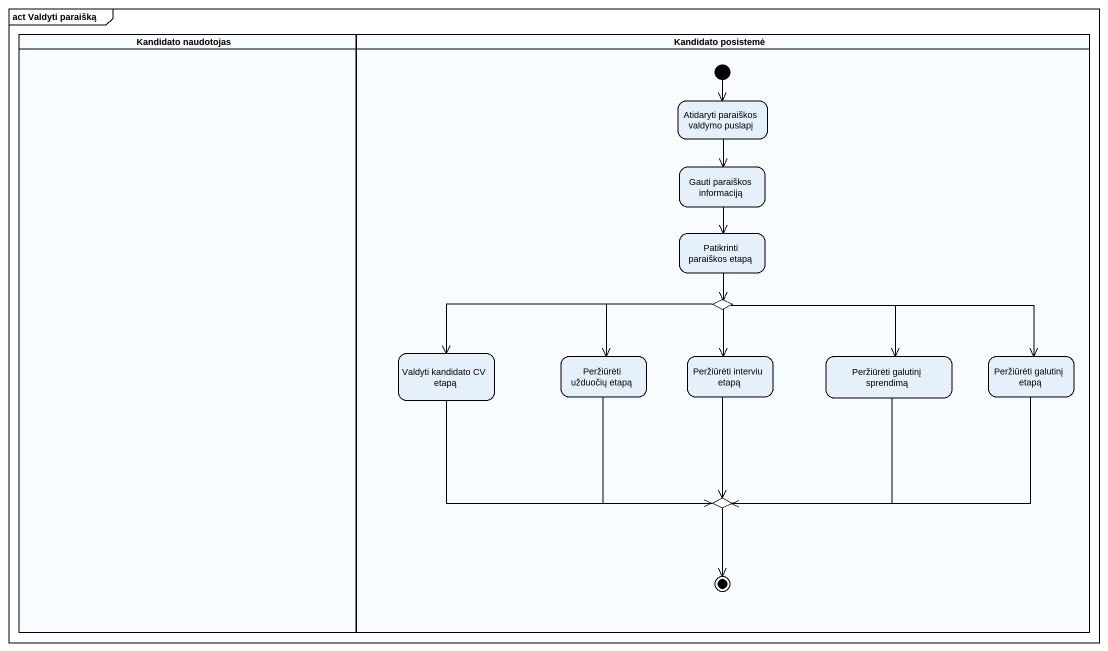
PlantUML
@startuml
mainframe act Valdyti paraišką
hide empty description
state "Kandidato naudotojas" as Kandidato_naudotojas <<partition>>
state "Kandidato posistemė" as Kandidato_posistemė <<partition>> {
  state "Atidaryti paraiškos valdymo puslapį" as Atidaryti_paraiškos_valdymo
  state "Gauti paraiškos informaciją" as Gauti_paraiškos_informaciją
  state "Patikrinti paraiškos etapą" as Patikrinti_paraiškos_etapą
  state choice1 <<choice>>
  state "Valdyti kandidato CV etapą" as Valdyti_kandidato_CV_etapą
  state "Peržiūrėti užduočių etapą" as Peržiūrėti_užduočių_etapą
  state "Peržiūrėti interviu etapą" as Peržiūrėti_interviu_etapą
  state "Peržiūrėti galutinį sprendimą" as Peržiūrėti_galutinį
  state "Peržiūrėti galutinį etapą" as Peržiūrėti_galutinį_etapą
  state choice2 <<choice>>
  [*] --> Atidaryti_paraiškos_valdymo
  choice2 --> [*]
}
Atidaryti_paraiškos_valdymo --> Gauti_paraiškos_informaciją
Gauti_paraiškos_informaciją --> Patikrinti_paraiškos_etapą
Patikrinti_paraiškos_etapą --> choice1
choice1 -left-> Valdyti_kandidato_CV_etapą
choice1 --> Peržiūrėti_užduočių_etapą
choice1 --> Peržiūrėti_interviu_etapą
choice1 -right-> Peržiūrėti_galutinį
choice1 -right-> Peržiūrėti_galutinį_etapą
Valdyti_kandidato_CV_etapą -right-> choice2
Peržiūrėti_užduočių_etapą --> choice2
Peržiūrėti_interviu_etapą --> choice2
Peržiūrėti_galutinį --> choice2
Peržiūrėti_galutinį_etapą -left-> choice2
@enduml
